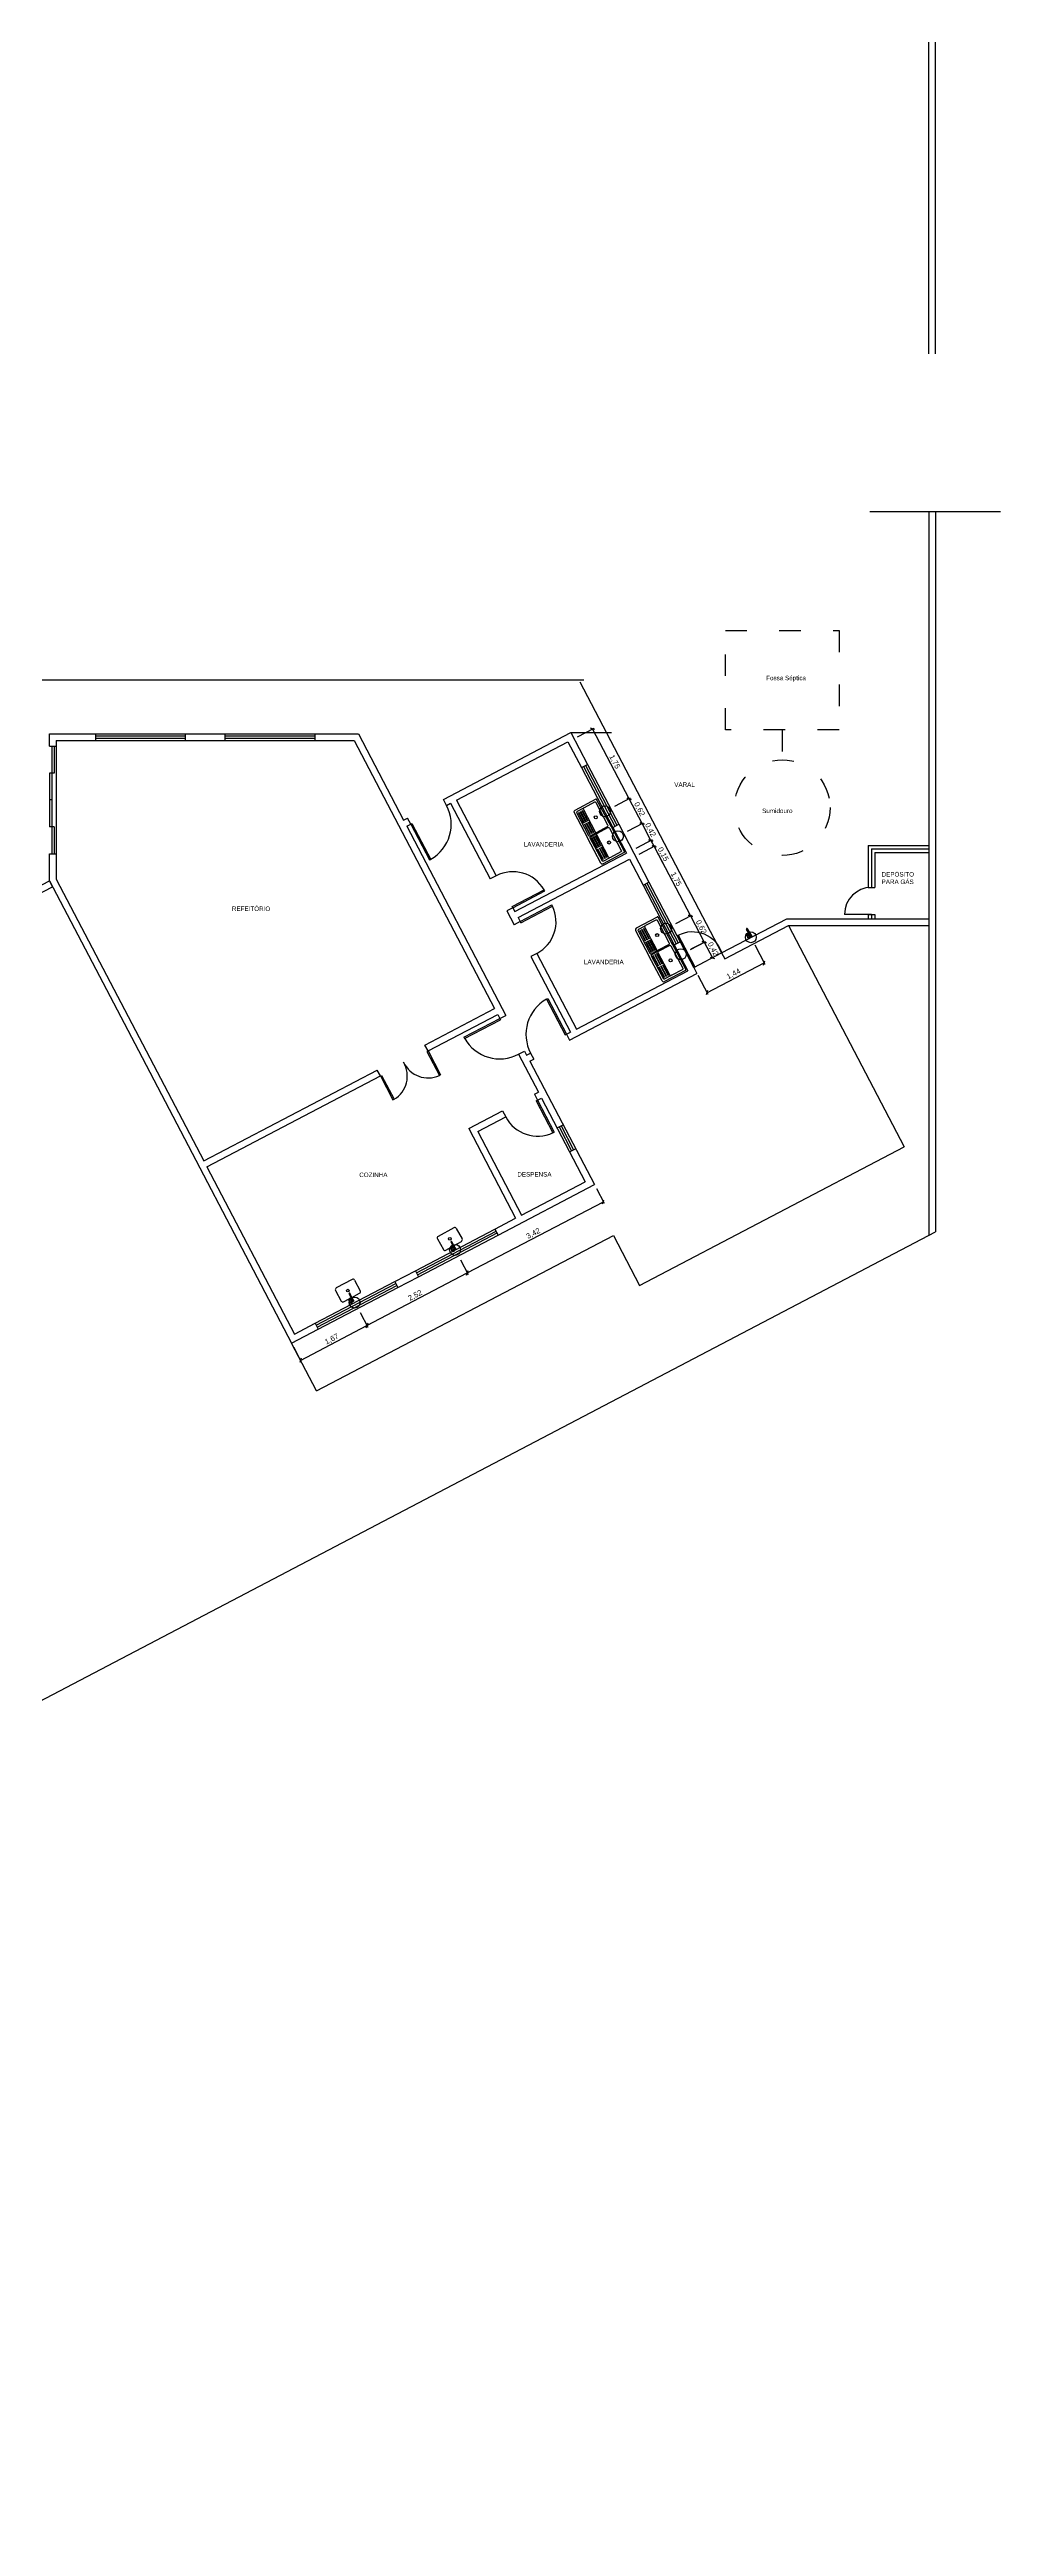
# Model space of a CAD drawing. Header units: millimetres. Extents: x 562 to 1062, y -27 to 300.
# Drawn here: x 812.8 to 833.9, y 199.8 to 254.9 of the extents above; entities that cross this region are included whole.
import ezdxf

# ---------------------------------------------------------------- set-up
doc = ezdxf.new("R2010")
doc.units = ezdxf.units.MM
doc.header["$LTSCALE"] = 0.04
doc.linetypes.add('ACAD_ISO03W100', pattern=[30, 12, -18])
for name, color, linetype in [('01', 1, 'Continuous'), ('02', 2, 'Continuous'), ('03', 3, 'Continuous'), ('05', 5, 'Continuous'), ('2', 2, 'Continuous'), ('BAN', 11, 'Continuous'), ('COZ', 1, 'Continuous'), ('TERRENO', 30, 'Continuous'), ('TRACEJADO', 7, 'ACAD_ISO03W100')]:
    doc.layers.add(name, color=color, linetype=linetype)
doc.styles.get("Standard").update_dxf_attribs({"font": 'arial.ttf'})
doc.dimstyles.new('ISO-25', dxfattribs={"dimscale": 0.03, "dimtxt": 4, "dimasz": 2.5, "dimexe": 1.25, "dimexo": 0.625, "dimtad": 1, "dimtxsty": 'Standard', "dimblk": 'OBLIQUE', "dimcen": 2.5, "dimadec": 3, "dimazin": 0, "dimtfac": 1, "dimtmove": 0, "dimatfit": 3, "dimldrblk": 'OBLIQUE', "dimfxl": 1, "dimarcsym": 0})

# ---------------------------------------------------------------- blocks, each defined once
blk = doc.blocks.new('Piacoz-simples-pl')
at = {"layer": 'COZ'}
for p, q in [((0.051, 0), (0.051, 0.044)), ((0.066, 0.073), (0.073, 0.073)), ((0.066, 0.038), (0.073, 0.038)), ((0.066, 0.01), (0.236, 0.01)), ((0.081, 0.01), (0.081, 0.031)), ((0.086, 0.08), (0.123, 0.08)), ((0.086, 0.03), (0.123, 0.03)), ((0.14, 0.2), (0.14, 0.062)), ((0.14, 0.048), (0.14, 0.01)), ((0.45, 0.24), (0.18, 0.24)), ((0.49, -0.2), (0.49, 0.2)), ((0.066, -0.01), (0.236, -0.01)), ((0.14, -0.01), (0.14, -0.2)), ((0.45, -0.24), (0.18, -0.24))]:
    blk.add_line(p, q, dxfattribs=at)
blk.add_lwpolyline([(0.086, 0.08, 0.133256), (0.079, 0.078, 0.106756), (0.073, 0.073, 0.082828), (0.069, 0.065, 0.071352), (0.068, 0.055, 0.071352), (0.069, 0.045, 0.082828), (0.073, 0.037, 0.106756), (0.079, 0.032, 0.133256), (0.086, 0.03, 0.133256)], format="xyb", dxfattribs=at)
for points in [[(0.123, 0.03, 0.133256), (0.13, 0.032, 0.106756), (0.136, 0.037, 0.082828), (0.139, 0.045, 0.071352), (0.141, 0.055, 0.071352), (0.139, 0.065, 0.082828), (0.136, 0.073, 0.106756), (0.13, 0.078, 0.133256), (0.123, 0.08, 0.133256), (0.117, 0.078, 0.106756), (0.111, 0.073, 0.082828), (0.107, 0.065, 0.071352), (0.105, 0.055, 0.071352), (0.107, 0.045, 0.082828), (0.111, 0.037, 0.106756), (0.117, 0.032, 0.133256)], [(0.131, 0.063, 0.133256), (0.129, 0.062, 0.106756), (0.127, 0.06, 0.082828), (0.126, 0.058, 0.071352), (0.125, 0.055, 0.071352), (0.126, 0.052, 0.082828), (0.127, 0.05, 0.106756), (0.129, 0.048, 0.133256), (0.131, 0.048, 0.133256), (0.133, 0.048, 0.106756), (0.134, 0.05, 0.082828), (0.135, 0.052, 0.071352), (0.136, 0.055, 0.071352), (0.135, 0.058, 0.082828), (0.134, 0.06, 0.106756), (0.133, 0.062, 0.133256)]]:
    blk.add_lwpolyline(points, format="xyb", close=True, dxfattribs=at)
blk.add_circle((0.315, 0), 0.03, dxfattribs=at)
for centre, radius, start, end in [((0.066, 0.055), 0.035, 45.5847, 244.6231), ((0.066, 0.055), 0.0175, 90, 204.62), ((0.041, 0.044), 0.01, 0, 24.62), ((0.066, 0.055), 0.0175, 211.0027, 270), ((0.066, 0), 0.015, 41.8103, 318.1897), ((0.066, 0), 0.01, 90.0002, 270.0002), ((0.066, 0.055), 0.035, 295.3769, 314.4153), ((0.18, 0.2), 0.04, 90, 180), ((0.236, 0), 0.0125, 233.1301, 126.8699), ((0.236, 0), 0.01, 270.0001, 90.0001), ((0.45, 0.2), 0.04, 0, 90), ((0.18, -0.2), 0.04, 180, 270), ((0.45, -0.2), 0.04, 270, 0)]:
    blk.add_arc(centre, radius, start, end, dxfattribs=at)
blk = doc.blocks.new('_Oblique')
at = {"layer": 'TRACEJADO', "color": 0, "lineweight": -2}
blk.add_line((-0.5, -0.5), (0.5, 0.5), dxfattribs=at)
blk = doc.blocks.new('*D440')
at = {"layer": 'BAN', "color": 0, "lineweight": -2}
for p, q in [((825.637, 237.494), (825.993, 237.68)), ((826.157, 237.288), (825.96, 237.663)), ((825.825, 237.114), (826.19, 237.305))]:
    blk.add_line(p, q, dxfattribs=at)
at = {"layer": 'Defpoints', "color": 0}
for p in [(825.96, 237.663), (825.621, 237.485), (825.808, 237.106)]:
    blk.add_point(p, dxfattribs=at)
at = {"layer": 'BAN', "color": 0, "lineweight": -2, "xscale": 0.075, "yscale": 0.075, "zscale": 0.075}
for p, rotation in [((825.96, 237.663), 117.6381895532777), ((826.157, 237.288), 297.6381895532777)]:
    blk.add_blockref('_Oblique', p, dxfattribs=dict(at, rotation=rotation))
at = {"layer": 'BAN', "color": 0, "insert": (826.139, 237.518), "char_height": 0.12, "attachment_point": 5, "rotation": 297.6382}
blk.add_mtext('0,42', dxfattribs=at)
blk = doc.blocks.new('*D441')
at = {"layer": 'BAN', "color": 0}
for p, q in [((825.351, 238.047), (825.705, 238.232)), ((825.96, 237.663), (825.672, 238.214)), ((825.637, 237.494), (825.993, 237.68))]:
    blk.add_line(p, q, dxfattribs=at)
at = {"layer": 'Defpoints', "color": 0}
for p in [(825.672, 238.214), (825.334, 238.038), (825.621, 237.485)]:
    blk.add_point(p, dxfattribs=at)
at = {"layer": 'BAN', "color": 0, "xscale": 0.075, "yscale": 0.075, "zscale": 0.075}
for p, rotation in [((825.672, 238.214), 117.6381895532777), ((825.96, 237.663), 297.6381895532777)]:
    blk.add_blockref('_Oblique', p, dxfattribs=dict(at, rotation=rotation))
at = {"layer": 'BAN', "color": 0, "insert": (825.896, 237.981), "char_height": 0.12, "attachment_point": 5, "rotation": 297.6382}
blk.add_mtext('0,62', dxfattribs=at)
blk = doc.blocks.new('*D442')
at = {"layer": 'BAN', "color": 0}
for p, q in [((824.526, 239.595), (824.891, 239.786)), ((825.672, 238.214), (824.858, 239.768)), ((825.351, 238.047), (825.705, 238.232))]:
    blk.add_line(p, q, dxfattribs=at)
at = {"layer": 'Defpoints', "color": 0}
for p in [(824.858, 239.768), (824.51, 239.586), (825.334, 238.038)]:
    blk.add_point(p, dxfattribs=at)
at = {"layer": 'BAN', "color": 0, "xscale": 0.075, "yscale": 0.075, "zscale": 0.075}
for p, rotation in [((824.858, 239.768), 117.6381895532777), ((825.672, 238.214), 297.6381895532777)]:
    blk.add_blockref('_Oblique', p, dxfattribs=dict(at, rotation=rotation))
at = {"layer": 'BAN', "color": 0, "insert": (825.345, 239.034), "char_height": 0.12, "attachment_point": 5, "rotation": 297.6382}
blk.add_mtext('1,75', dxfattribs=at)
blk = doc.blocks.new('*D443')
at = {"layer": 'BAN', "color": 0, "lineweight": -2}
for p, q in [((825.895, 236.981), (826.259, 237.172)), ((826.226, 237.155), (827.036, 235.609)), ((826.71, 235.439), (827.069, 235.627))]:
    blk.add_line(p, q, dxfattribs=at)
at = {"layer": 'Defpoints', "color": 0}
for p in [(825.878, 236.973), (826.693, 235.43), (827.036, 235.609)]:
    blk.add_point(p, dxfattribs=at)
at = {"layer": 'BAN', "color": 0, "lineweight": -2, "xscale": 0.075, "yscale": 0.075, "zscale": 0.075}
for p, rotation in [((826.226, 237.155), 117.6381895532777), ((827.036, 235.609), 297.6381895532777)]:
    blk.add_blockref('_Oblique', p, dxfattribs=dict(at, rotation=rotation))
at = {"layer": 'BAN', "color": 0, "insert": (826.711, 236.424), "char_height": 0.12, "attachment_point": 5, "rotation": 297.6382}
blk.add_mtext('1,75', dxfattribs=at)
blk = doc.blocks.new('*D444')
at = {"layer": 'BAN', "color": 0}
for p, q in [((826.71, 235.439), (827.069, 235.627)), ((827.036, 235.609), (827.343, 235.023)), ((827.056, 234.872), (827.376, 235.04))]:
    blk.add_line(p, q, dxfattribs=at)
at = {"layer": 'Defpoints', "color": 0}
for p in [(826.693, 235.43), (827.04, 234.864), (827.343, 235.023)]:
    blk.add_point(p, dxfattribs=at)
at = {"layer": 'BAN', "color": 0, "xscale": 0.075, "yscale": 0.075, "zscale": 0.075}
for p, rotation in [((827.036, 235.609), 117.6381895532777), ((827.343, 235.023), 297.6381895532777)]:
    blk.add_blockref('_Oblique', p, dxfattribs=dict(at, rotation=rotation))
at = {"layer": 'BAN', "color": 0, "insert": (827.27, 235.358), "char_height": 0.12, "attachment_point": 5, "rotation": 297.6382}
blk.add_mtext('0,62', dxfattribs=at)
blk = doc.blocks.new('*D445')
at = {"layer": 'BAN', "color": 0}
for p, q in [((827.04, 234.864), (827.376, 235.04)), ((827.343, 235.023), (827.525, 234.675)), ((827.509, 234.666), (827.492, 234.657))]:
    blk.add_line(p, q, dxfattribs=at)
at = {"layer": 'Defpoints', "color": 0}
for p in [(827.023, 234.855), (827.525, 234.675), (827.525, 234.675)]:
    blk.add_point(p, dxfattribs=at)
at = {"layer": 'BAN', "color": 0, "xscale": 0.075, "yscale": 0.075, "zscale": 0.075}
for p, rotation in [((827.343, 235.023), 117.6381895532777), ((827.525, 234.675), 297.6381895532777)]:
    blk.add_blockref('_Oblique', p, dxfattribs=dict(at, rotation=rotation))
at = {"layer": 'BAN', "color": 0, "insert": (827.535, 234.867), "char_height": 0.12, "attachment_point": 5, "rotation": 297.6382}
blk.add_mtext('0,42', dxfattribs=at)
blk = doc.blocks.new('*D446')
at = {"layer": 'BAN', "color": 0, "lineweight": -2}
for p, q in [((825.842, 237.123), (826.19, 237.305)), ((825.911, 236.99), (826.259, 237.172)), ((826.157, 237.288), (826.226, 237.155)), ((826.226, 237.155), (826.423, 236.778))]:
    blk.add_line(p, q, dxfattribs=at)
at = {"layer": 'Defpoints', "color": 0}
for p in [(825.825, 237.114), (825.895, 236.981), (826.226, 237.155)]:
    blk.add_point(p, dxfattribs=at)
at = {"layer": 'BAN', "color": 0, "lineweight": -2, "xscale": 0.075, "yscale": 0.075, "zscale": 0.075}
for p, rotation in [((826.157, 237.288), 117.6381895532777), ((826.226, 237.155), 297.6381895532777)]:
    blk.add_blockref('_Oblique', p, dxfattribs=dict(at, rotation=rotation))
at = {"layer": 'BAN', "color": 0, "insert": (826.423, 236.976), "char_height": 0.12, "attachment_point": 5, "rotation": 297.6382}
blk.add_mtext('0,15', dxfattribs=at)
blk = doc.blocks.new('*D447')
at = {"layer": 'BAN', "color": 0, "lineweight": -2}
for p, q in [((828.471, 234.961), (828.696, 234.531)), ((827.201, 234.286), (827.422, 233.864)), ((827.404, 233.898), (828.678, 234.565))]:
    blk.add_line(p, q, dxfattribs=at)
at = {"layer": 'Defpoints', "color": 0}
for p in [(828.462, 234.977), (827.192, 234.303), (828.678, 234.565)]:
    blk.add_point(p, dxfattribs=at)
at = {"layer": 'BAN', "color": 0, "lineweight": -2, "xscale": 0.075, "yscale": 0.075, "zscale": 0.075}
for p, rotation in [((828.678, 234.565), 27.63818955327769), ((827.404, 233.898), 207.6381895532777)]:
    blk.add_blockref('_Oblique', p, dxfattribs=dict(at, rotation=rotation))
at = {"layer": 'BAN', "color": 0, "insert": (827.999, 234.312), "char_height": 0.12, "attachment_point": 5, "rotation": 27.6382}
blk.add_mtext('1,44', dxfattribs=at)
blk = doc.blocks.new('*D448')
at = {"layer": 'BAN', "color": 0, "lineweight": -2}
for p, q in [((818.357, 225.719), (819.837, 226.494)), ((819.684, 226.785), (819.854, 226.461)), ((818.205, 226.01), (818.375, 225.686))]:
    blk.add_line(p, q, dxfattribs=at)
at = {"layer": 'Defpoints', "color": 0}
for p in [(819.676, 226.802), (819.837, 226.494), (818.196, 226.027)]:
    blk.add_point(p, dxfattribs=at)
at = {"layer": 'BAN', "color": 0, "lineweight": -2, "xscale": 0.075, "yscale": 0.075, "zscale": 0.075}
for p, rotation in [((819.837, 226.494), 27.63818955327769), ((818.357, 225.719), 207.6381895532777)]:
    blk.add_blockref('_Oblique', p, dxfattribs=dict(at, rotation=rotation))
at = {"layer": 'BAN', "color": 0, "insert": (819.055, 226.187), "char_height": 0.12, "attachment_point": 5, "rotation": 27.6382}
blk.add_mtext('1,67', dxfattribs=at)
blk = doc.blocks.new('*D449')
at = {"layer": 'BAN', "color": 0}
for p, q in [((819.837, 226.494), (822.069, 227.663)), ((821.917, 227.954), (822.086, 227.63)), ((819.684, 226.785), (819.854, 226.461))]:
    blk.add_line(p, q, dxfattribs=at)
at = {"layer": 'Defpoints', "color": 0}
for p in [(821.908, 227.971), (822.069, 227.663), (819.676, 226.802)]:
    blk.add_point(p, dxfattribs=at)
at = {"layer": 'BAN', "color": 0, "xscale": 0.075, "yscale": 0.075, "zscale": 0.075}
for p, rotation in [((822.069, 227.663), 27.63818955327769), ((819.837, 226.494), 207.6381895532777)]:
    blk.add_blockref('_Oblique', p, dxfattribs=dict(at, rotation=rotation))
at = {"layer": 'BAN', "color": 0, "insert": (820.911, 227.159), "char_height": 0.12, "attachment_point": 5, "rotation": 27.6382}
blk.add_mtext('2,52', dxfattribs=at)
blk = doc.blocks.new('*D450')
at = {"layer": 'BAN', "color": 0}
for p, q in [((822.069, 227.663), (825.098, 229.249)), ((824.945, 229.54), (825.115, 229.216)), ((821.917, 227.954), (822.086, 227.63))]:
    blk.add_line(p, q, dxfattribs=at)
at = {"layer": 'Defpoints', "color": 0}
for p in [(824.937, 229.556), (825.098, 229.249), (821.908, 227.971)]:
    blk.add_point(p, dxfattribs=at)
at = {"layer": 'BAN', "color": 0, "xscale": 0.075, "yscale": 0.075, "zscale": 0.075}
for p, rotation in [((825.098, 229.249), 27.63818955327769), ((822.069, 227.663), 207.6381895532777)]:
    blk.add_blockref('_Oblique', p, dxfattribs=dict(at, rotation=rotation))
at = {"layer": 'BAN', "color": 0, "insert": (823.541, 228.537), "char_height": 0.12, "attachment_point": 5, "rotation": 27.6382}
blk.add_mtext('3,42', dxfattribs=at)

msp = doc.modelspace()

# ---------------------------------------------------------------- linework, layer by layer
at = {"layer": '01'}
for p, q in [((831.033, 244.608), (833.938, 244.608)), ((824.933, 238.205), (824.461, 237.955)), ((825.27, 237.596), (824.949, 238.2)), ((824.446, 237.906), (824.745, 237.344)), ((825.247, 237.638), (825.568, 237.034)), ((825.043, 236.783), (824.745, 237.344)), ((825.563, 237.018), (825.091, 236.768)), ((826.299, 235.583), (825.828, 235.333)), ((826.636, 234.974), (826.316, 235.579)), ((825.813, 235.285), (826.111, 234.723)), ((826.614, 235.017), (826.934, 234.412)), ((827.111, 234.458), (827.731, 234.783)), ((826.409, 234.161), (826.111, 234.723)), ((826.929, 234.396), (826.458, 234.146))]:
    msp.add_line(p, q, dxfattribs=at)
for points in [[(824.96, 237.472), (825.189, 237.594, 0.414214), (825.199, 237.626), (824.935, 238.125, 0.414214), (824.903, 238.135), (824.673, 238.013)], [(824.643, 237.997), (824.516, 237.929, 0.414214), (824.506, 237.897)], [(824.506, 237.897), (824.77, 237.399, 0.414214), (824.802, 237.389), (824.93, 237.456, 0.414214)], [(824.534, 237.908), (824.659, 237.672, 0.414214)], [(824.544, 237.914), (824.67, 237.677, 0.414214)], [(824.576, 237.931), (824.702, 237.694, 0.414214)], [(824.586, 237.936), (824.712, 237.699, 0.414214)], [(824.619, 237.953), (824.744, 237.716, 0.414214)], [(824.629, 237.959), (824.754, 237.722, 0.414214)], [(824.671, 238.012), (824.652, 238.002, 0.414214), (824.647, 237.985), (824.654, 237.972), (824.915, 237.481), (824.922, 237.466, 0.414214), (824.939, 237.461), (824.958, 237.471)], [(824.669, 237.654), (824.794, 237.417, 0.414214)], [(824.679, 237.659), (824.805, 237.422, 0.414214)], [(824.711, 237.677), (824.837, 237.44, 0.414214)], [(824.721, 237.682), (824.847, 237.445, 0.414214)], [(824.754, 237.699), (824.879, 237.462, 0.414214)], [(824.764, 237.704), (824.889, 237.467, 0.414214)], [(824.971, 237.451), (825.201, 237.573, -0.414214), (825.233, 237.563), (825.497, 237.065, -0.414214), (825.487, 237.032), (825.258, 236.91)], [(825.068, 236.837), (824.804, 237.335, -0.414214), (824.814, 237.368), (824.941, 237.435, -0.414214)], [(824.958, 237.108), (824.833, 237.345, -0.414214)], [(824.968, 237.113), (824.843, 237.35, -0.414214)], [(825.001, 237.131), (824.875, 237.368, -0.414214)], [(825.011, 237.136), (824.885, 237.373, -0.414214)], [(825.043, 237.153), (824.917, 237.39, -0.414214)], [(825.053, 237.158), (824.928, 237.395, -0.414214)], [(825.256, 236.909), (825.237, 236.899, -0.414214), (825.221, 236.904), (825.214, 236.917), (824.953, 237.409), (824.945, 237.424, -0.414214), (824.95, 237.44), (824.969, 237.45)], [(825.093, 236.854), (824.968, 237.091, -0.414214)], [(825.103, 236.859), (824.978, 237.096, -0.414214)], [(825.136, 236.876), (825.01, 237.113, -0.414214)], [(825.146, 236.882), (825.02, 237.118, -0.414214)], [(825.178, 236.899), (825.052, 237.136, -0.414214)], [(825.188, 236.904), (825.063, 237.141, -0.414214)], [(825.228, 236.894), (825.101, 236.827, -0.414214), (825.068, 236.837)], [(826.009, 235.375), (825.882, 235.308, 0.414214), (825.872, 235.275)], [(825.942, 235.309), (826.068, 235.072, 0.414214)], [(825.953, 235.315), (826.078, 235.078, 0.414214)], [(825.985, 235.332), (826.111, 235.095, 0.414214)], [(825.995, 235.337), (826.121, 235.1, 0.414214)], [(826.037, 235.39), (826.018, 235.38, 0.414214), (826.013, 235.364), (826.02, 235.35), (826.281, 234.859), (826.289, 234.844, 0.414214), (826.305, 234.839), (826.324, 234.85)], [(826.326, 234.85), (826.556, 234.972, 0.414214), (826.566, 235.005), (826.301, 235.503, 0.414214), (826.269, 235.513), (826.039, 235.391)], [(825.872, 235.275), (826.136, 234.777, 0.414214), (826.169, 234.767), (826.296, 234.835, 0.414214)], [(825.9, 235.287), (826.026, 235.05, 0.414214)], [(825.91, 235.292), (826.036, 235.055, 0.414214)], [(826.035, 235.032), (826.161, 234.795, 0.414214)], [(826.045, 235.038), (826.171, 234.801, 0.414214)], [(826.077, 235.055), (826.203, 234.818, 0.414214)], [(826.088, 235.06), (826.213, 234.823, 0.414214)], [(826.12, 235.077), (826.246, 234.84, 0.414214)], [(826.13, 235.083), (826.256, 234.846, 0.414214)], [(826.434, 234.215), (826.17, 234.713, -0.414214), (826.18, 234.746), (826.307, 234.813, -0.414214)], [(826.41, 234.531), (826.284, 234.768, -0.414214)], [(826.42, 234.537), (826.294, 234.774, -0.414214)], [(826.622, 234.288), (826.603, 234.278, -0.414214), (826.587, 234.282), (826.58, 234.296), (826.319, 234.787), (826.311, 234.802, -0.414214), (826.316, 234.818), (826.336, 234.828)], [(826.337, 234.829), (826.567, 234.951, -0.414214), (826.599, 234.941), (826.864, 234.443, -0.414214), (826.854, 234.411), (826.624, 234.289)], [(826.325, 234.486), (826.199, 234.723, -0.414214)], [(826.335, 234.492), (826.209, 234.729, -0.414214)], [(826.367, 234.509), (826.241, 234.746, -0.414214)], [(826.377, 234.514), (826.252, 234.751, -0.414214)], [(826.46, 234.232), (826.334, 234.469, -0.414214)], [(826.47, 234.237), (826.344, 234.474, -0.414214)], [(826.502, 234.254), (826.376, 234.491, -0.414214)], [(826.512, 234.26), (826.387, 234.497, -0.414214)], [(826.545, 234.277), (826.419, 234.514, -0.414214)], [(826.555, 234.282), (826.429, 234.519, -0.414214)], [(826.594, 234.273), (826.467, 234.205, -0.414214), (826.434, 234.215)]]:
    msp.add_lwpolyline(points, format="xyb", dxfattribs=at)
for centre in [(824.929, 237.802), (825.227, 237.241), (826.296, 235.181), (826.594, 234.619)]:
    msp.add_circle(centre, 0.0336, dxfattribs=at)
for centre, radius, start, end in [((824.939, 238.195), 0.012, 27.949, 117.949), ((824.478, 237.923), 0.036, 117.949, 207.949), ((825.557, 237.029), 0.012, 297.949, 27.949), ((825.074, 236.799), 0.036, 207.949, 297.949), ((831.065, 235.642), 0.6, 90, 180), ((825.845, 235.301), 0.036, 117.949, 207.949), ((826.305, 235.573), 0.012, 27.949, 117.949), ((826.924, 234.407), 0.012, 297.949, 27.949), ((826.441, 234.178), 0.036, 207.949, 297.949)]:
    msp.add_arc(centre, radius, start, end, dxfattribs=at)
at = {"layer": '02'}
for p, q in [((808.39, 240.862), (824.66, 240.862)), ((824.572, 240.816), (827.731, 234.783)), ((812.82, 239.387), (812.82, 236.987)), ((812.87, 239.387), (812.87, 238.787)), ((812.92, 239.387), (812.92, 236.987)), ((813.8, 239.662), (815.8, 239.662)), ((813.8, 239.612), (815.8, 239.612)), ((813.8, 239.562), (815.8, 239.562)), ((813.8, 239.512), (815.8, 239.512)), ((816.68, 239.662), (818.68, 239.662)), ((816.68, 239.612), (818.68, 239.612)), ((816.68, 239.562), (818.68, 239.562)), ((816.68, 239.512), (818.68, 239.512)), ((824.374, 239.685), (825.277, 239.685)), ((812.87, 238.787), (812.77, 238.787)), ((812.77, 238.787), (812.77, 237.587)), ((824.612, 238.906), (825.308, 237.577)), ((824.657, 238.929), (825.353, 237.601)), ((824.701, 238.953), (825.397, 237.624)), ((824.745, 238.976), (825.441, 237.647)), ((812.82, 238.187), (812.77, 238.187)), ((812.87, 237.587), (812.77, 237.587)), ((812.87, 237.587), (812.87, 236.987)), ((830.99, 237.172), (832.34, 237.172)), ((830.99, 237.172), (830.99, 236.242)), ((831.14, 237.022), (832.34, 237.022)), ((831.14, 237.022), (831.14, 236.242)), ((806.74, 233.231), (812.77, 236.389)), ((823.069, 235.818), (823.778, 236.189)), ((823.083, 235.791), (823.792, 236.162)), ((823.792, 236.162), (823.778, 236.189)), ((825.981, 236.293), (826.677, 234.964)), ((826.025, 236.316), (826.721, 234.987)), ((826.069, 236.339), (826.765, 235.01)), ((826.114, 236.362), (826.81, 235.034)), ((830.99, 236.242), (831.14, 236.242)), ((823.083, 235.791), (823.069, 235.818)), ((823.245, 235.481), (823.954, 235.852)), ((823.259, 235.455), (823.245, 235.481)), ((823.259, 235.455), (823.968, 235.826)), ((823.968, 235.826), (823.954, 235.852)), ((829.218, 235.392), (831.796, 230.47)), ((830.99, 235.642), (830.99, 235.542)), ((830.99, 235.642), (831.14, 235.642)), ((831.14, 235.642), (831.14, 235.542)), ((825.904, 227.385), (831.796, 230.47)), ((777.49, 199.776), (832.49, 228.576)), ((818.714, 225.038), (825.322, 228.498)), ((820.914, 227.713), (822.686, 228.641)), ((820.937, 227.669), (822.709, 228.597)), ((820.96, 227.625), (822.732, 228.553)), ((820.983, 227.581), (822.755, 228.508)), ((825.322, 228.498), (825.904, 227.385)), ((818.681, 226.544), (820.453, 227.472)), ((818.705, 226.5), (820.476, 227.428)), ((818.728, 226.456), (820.5, 227.384)), ((818.751, 226.412), (820.523, 227.339)), ((818.714, 225.038), (818.157, 226.101))]:
    msp.add_line(p, q, dxfattribs=at)
at = {"layer": '02', "linetype": 'Continuous', "extrusion": (0, 0, -1)}
msp.add_lwpolyline([(-827.111, 234.458), (-826.74, 235.167), (-826.767, 235.18), (-827.138, 234.472)], close=True, dxfattribs=at)
at = {"layer": '02', "linetype": 'Continuous'}
for centre, radius, start, end in [((823.083, 235.791), 0.8, 29.7873, 117.6382), ((823.245, 235.481), 0.8, 297.6382, 25.4891), ((820.134, 232.046), 0.601, 300.5006, 30.5006)]:
    msp.add_arc(centre, radius, start, end, dxfattribs=at)
at = {"layer": '02', "linetype": 'Continuous', "extrusion": (0, 0, -1)}
msp.add_arc((-827.083, 234.576), 0.682, 62.3618, 162.3149, dxfattribs=at)
at = {"layer": '03'}
for p, q in [((831.065, 237.097), (832.34, 237.097)), ((831.065, 237.097), (831.065, 236.242)), ((831.065, 235.642), (830.465, 235.642)), ((831.065, 235.642), (831.065, 235.542))]:
    msp.add_line(p, q, dxfattribs=at)
at = {"layer": '05'}
for p, q in [((832.34, 244.608), (832.34, 228.497)), ((832.49, 244.608), (832.49, 228.576)), ((812.77, 239.387), (812.77, 239.662)), ((812.77, 239.662), (813.8, 239.662)), ((812.77, 239.387), (812.92, 239.387)), ((812.92, 239.512), (813.8, 239.512)), ((812.92, 239.512), (812.92, 239.387)), ((813.8, 239.512), (813.8, 239.662)), ((815.8, 239.662), (816.68, 239.662)), ((815.8, 239.512), (815.8, 239.662)), ((815.8, 239.512), (816.68, 239.512)), ((816.68, 239.512), (816.68, 239.662)), ((818.68, 239.662), (819.645, 239.662)), ((818.68, 239.512), (818.68, 239.662)), ((818.68, 239.512), (819.554, 239.512)), ((819.554, 239.512), (822.678, 233.547)), ((819.645, 239.662), (820.653, 237.736)), ((821.539, 238.2), (824.374, 239.685)), ((821.83, 238.183), (824.311, 239.482)), ((824.311, 239.482), (824.612, 238.906)), ((824.374, 239.685), (824.745, 238.976)), ((824.612, 238.906), (824.745, 238.976)), ((821.609, 238.067), (821.539, 238.2)), ((821.609, 238.067), (821.698, 238.114)), ((821.698, 238.114), (822.579, 236.43)), ((821.83, 238.183), (822.712, 236.5)), ((820.653, 237.736), (820.742, 237.783)), ((820.723, 237.603), (820.812, 237.65)), ((820.723, 237.603), (822.926, 233.395)), ((820.812, 237.65), (820.742, 237.783)), ((825.308, 237.577), (825.441, 237.647)), ((825.308, 237.577), (825.61, 237.002)), ((825.441, 237.647), (826.114, 236.362)), ((812.77, 236.987), (812.92, 236.987)), ((812.77, 236.389), (812.77, 236.987)), ((812.92, 236.987), (812.92, 236.426)), ((823.129, 235.703), (825.61, 237.002)), ((812.92, 236.426), (816.203, 230.157)), ((822.712, 236.5), (822.579, 236.43)), ((823.199, 235.57), (825.679, 236.869)), ((825.679, 236.869), (825.981, 236.293)), ((811.954, 235.792), (812.84, 236.256)), ((812.77, 236.389), (814.748, 232.612)), ((812.84, 236.256), (812.77, 236.389)), ((825.981, 236.293), (826.114, 236.362)), ((823.083, 235.791), (822.95, 235.722)), ((822.95, 235.722), (823.112, 235.412)), ((823.083, 235.791), (823.129, 235.703)), ((823.245, 235.481), (823.112, 235.412)), ((823.199, 235.57), (823.245, 235.481)), ((827.731, 234.783), (829.181, 235.542)), ((827.801, 234.65), (829.218, 235.392)), ((829.181, 235.542), (832.34, 235.542)), ((829.218, 235.392), (832.34, 235.392)), ((823.616, 234.773), (823.483, 234.703)), ((823.616, 234.773), (824.498, 233.089)), ((826.677, 234.964), (826.81, 235.034)), ((826.677, 234.964), (826.978, 234.388)), ((826.81, 235.034), (827.111, 234.458)), ((827.731, 234.783), (827.801, 234.65)), ((823.483, 234.703), (824.365, 233.02)), ((824.346, 232.84), (827.181, 234.325)), ((824.498, 233.089), (826.978, 234.388)), ((827.111, 234.458), (827.181, 234.325)), ((821.127, 232.735), (822.678, 233.547)), ((821.197, 232.603), (822.747, 233.414)), ((822.747, 233.414), (822.794, 233.326)), ((822.794, 233.326), (822.926, 233.395)), ((814.748, 232.612), (818.157, 226.101)), ((821.197, 232.603), (821.127, 232.735)), ((823.211, 232.528), (823.344, 232.598)), ((823.344, 232.598), (823.39, 232.509)), ((823.39, 232.509), (823.479, 232.556)), ((823.479, 232.556), (823.549, 232.423)), ((824.276, 232.973), (824.365, 233.02)), ((824.276, 232.973), (824.346, 232.84)), ((816.203, 230.157), (820.064, 232.179)), ((816.272, 230.024), (820.134, 232.046)), ((820.134, 232.046), (820.064, 232.179)), ((823.211, 232.528), (823.652, 231.687)), ((823.46, 232.377), (823.549, 232.423)), ((823.46, 232.377), (824.898, 229.63)), ((823.563, 231.641), (823.652, 231.687)), ((823.563, 231.641), (823.633, 231.508)), ((823.633, 231.508), (823.721, 231.554)), ((823.721, 231.554), (824.696, 229.694)), ((822.101, 230.875), (822.854, 231.269)), ((822.304, 230.812), (822.924, 231.137)), ((822.854, 231.269), (822.924, 231.137)), ((824.069, 230.89), (824.202, 230.959)), ((822.101, 230.875), (823.145, 228.882)), ((822.304, 230.812), (823.278, 228.951)), ((824.348, 230.358), (824.481, 230.428)), ((816.272, 230.024), (818.221, 226.303)), ((822.755, 228.508), (824.898, 229.63)), ((823.278, 228.951), (824.696, 229.694)), ((822.686, 228.641), (823.145, 228.882)), ((822.686, 228.641), (822.755, 228.508)), ((820.453, 227.472), (820.914, 227.713)), ((820.914, 227.713), (820.983, 227.581)), ((820.453, 227.472), (820.523, 227.339)), ((820.523, 227.339), (820.983, 227.581)), ((818.221, 226.303), (818.681, 226.544)), ((818.681, 226.544), (818.751, 226.412)), ((818.157, 226.101), (818.751, 226.412))]:
    msp.add_line(p, q, dxfattribs=at)
at = {"layer": '2'}
for p, q in [((820.812, 237.65), (820.838, 237.664)), ((820.812, 237.65), (821.229, 236.852)), ((820.838, 237.664), (821.256, 236.866)), ((821.229, 236.852), (821.256, 236.866)), ((823.832, 233.757), (823.859, 233.771)), ((823.832, 233.757), (824.25, 232.959)), ((823.859, 233.771), (824.276, 232.973)), ((821.996, 232.908), (822.794, 233.326)), ((822.01, 232.882), (822.808, 233.299)), ((822.794, 233.326), (822.808, 233.299)), ((821.197, 232.603), (821.17, 232.589)), ((821.17, 232.589), (821.449, 232.057)), ((821.197, 232.603), (821.475, 232.071)), ((821.996, 232.908), (822.01, 232.882)), ((824.25, 232.959), (824.276, 232.973)), ((820.134, 232.046), (820.16, 232.06)), ((820.134, 232.046), (820.412, 231.514)), ((820.16, 232.06), (820.439, 231.528)), ((821.475, 232.071), (821.449, 232.057)), ((820.412, 231.514), (820.439, 231.528)), ((823.606, 231.494), (823.633, 231.508)), ((823.606, 231.494), (823.977, 230.785)), ((823.633, 231.508), (824.004, 230.799)), ((824.114, 230.913), (824.392, 230.381)), ((824.158, 230.936), (824.436, 230.404)), ((823.977, 230.785), (824.004, 230.799))]:
    msp.add_line(p, q, dxfattribs=at)
for centre, radius, start, end in [((820.812, 237.65), 0.9, 299.5484, 27.6382), ((824.276, 232.973), 0.9, 119.5484, 207.6382), ((822.794, 233.326), 0.9, 209.5484, 297.6382), ((821.197, 232.603), 0.601, 204.7758, 294.7758), ((823.633, 231.508), 0.8, 207.6382, 295.4891)]:
    msp.add_arc(centre, radius, start, end, dxfattribs=at)
at = {"layer": 'BAN'}
for centre in [(825.136, 237.934), (825.422, 237.381), (826.495, 235.326), (826.822, 234.756), (828.381, 235.133), (821.797, 228.178), (819.56, 227.006)]:
    msp.add_circle(centre, 0.122, dxfattribs=at)
at = {"layer": 'COZ'}
for p, q in [((828.379, 235.166), (828.286, 235.308)), ((828.396, 235.177), (828.303, 235.319)), ((828.31, 235.144), (828.289, 235.175)), ((828.327, 235.132), (828.323, 235.137)), ((828.352, 235.171), (828.331, 235.203)), ((828.356, 235.151), (828.352, 235.157)), ((828.371, 235.178), (828.353, 235.167)), ((828.396, 235.159), (828.359, 235.135))]:
    msp.add_line(p, q, dxfattribs=at)
for points in [[(828.331, 235.203, 0.133256), (828.326, 235.207, 0.106756), (828.318, 235.209, 0.082828), (828.309, 235.208, 0.071352), (828.3, 235.204, 0.071352), (828.293, 235.197, 0.082828), (828.288, 235.19, 0.106756), (828.287, 235.182, 0.133256), (828.289, 235.175, 0.133256), (828.294, 235.171, 0.106756), (828.302, 235.169, 0.082828), (828.311, 235.17, 0.071352), (828.32, 235.174, 0.071352), (828.327, 235.181, 0.082828), (828.332, 235.188, 0.106756), (828.333, 235.196, 0.133256)], [(828.3, 235.191, 0.133256), (828.301, 235.19, 0.106756), (828.304, 235.189, 0.082828), (828.306, 235.19, 0.071352), (828.309, 235.191, 0.071352), (828.311, 235.193, 0.082828), (828.312, 235.195, 0.106756), (828.313, 235.198, 0.133256), (828.312, 235.199, 0.133256), (828.311, 235.201, 0.106756), (828.308, 235.201, 0.082828), (828.306, 235.201, 0.071352), (828.303, 235.2, 0.071352), (828.301, 235.198, 0.082828), (828.299, 235.196, 0.106756), (828.299, 235.193, 0.133256)]]:
    msp.add_lwpolyline(points, format="xyb", close=True, dxfattribs=at)
msp.add_lwpolyline([(828.31, 235.144, 0.133256), (828.315, 235.139, 0.106756), (828.323, 235.137, 0.082828), (828.331, 235.139, 0.071352), (828.34, 235.143, 0.071352), (828.348, 235.149, 0.082828), (828.352, 235.157, 0.106756), (828.354, 235.165, 0.133256), (828.352, 235.171, 0.133256)], format="xyb", dxfattribs=at)
for centre, radius, start, end in [((828.294, 235.314), 0.0125, 356.288, 250.0277), ((828.294, 235.314), 0.01, 33.158, 213.158), ((828.341, 235.141), 0.035, 168.7425, 7.7809), ((828.341, 235.141), 0.0175, 213.1579, 327.7778), ((828.341, 235.141), 0.035, 58.5348, 77.5732), ((828.341, 235.141), 0.0175, 334.1606, 33.1579), ((828.365, 235.126), 0.01, 123.1579, 147.7778), ((828.387, 235.171), 0.015, 164.9682, 81.3475), ((828.387, 235.171), 0.01, 213.1581, 33.1581)]:
    msp.add_arc(centre, radius, start, end, dxfattribs=at)
at = {"layer": 'TERRENO'}
for p, q in [((832.34, 248.113), (832.34, 269.626)), ((832.49, 248.113), (832.49, 269.776))]:
    msp.add_line(p, q, dxfattribs=at)
at = {"layer": 'TRACEJADO'}
msp.add_line((829.08, 239.746), (829.08, 239.08), dxfattribs=at)
msp.add_lwpolyline([(827.815, 241.955), (830.346, 241.955), (830.346, 239.746), (827.815, 239.746)], close=True, dxfattribs=at)
msp.add_circle((829.08, 238.016), 1.065, dxfattribs=at)

# ---------------------------------------------------------------- block references
at = {"layer": 'BAN'}
for p, rotation in [((821.834, 228.146), 119.3715917868899), ((819.56, 226.993), 118.1877741104054)]:
    msp.add_blockref('Piacoz-simples-pl', p, dxfattribs=dict(at, rotation=rotation))

# ---------------------------------------------------------------- texts
at = {"layer": '01'}
for s, p in [('Fossa Séptica', (828.723, 240.851)), ('VARAL', (826.676, 238.479)), ('Sumidouro', (828.633, 237.895)), ('LAVANDERIA', (823.326, 237.151)), ('REFEITÓRIO', (816.83, 235.717)), ('LAVANDERIA', (824.666, 234.533)), ('COZINHA', (819.664, 229.797)), ('DESPENSA', (823.184, 229.808))]:
    msp.add_text(s, height=0.1, dxfattribs=at).set_placement(p)
at = {"layer": '01', "insert": (831.292, 236.583), "char_height": 0.1, "attachment_point": 1}
msp.add_mtext('DEPÓSITO\\PPARA GÁS', dxfattribs=at)

# ---------------------------------------------------------------- dimensions: what is measured, and where the dimension line sits
at = {"layer": 'BAN'}
for base, p1, p2, angle, picture, middle in [((824.858, 239.768), (825.334, 238.038), (824.51, 239.586), 297.6382, '*D442', (825.345, 239.034)), ((825.672, 238.214), (825.621, 237.485), (825.334, 238.038), 297.6382, '*D441', (825.896, 237.981)), ((825.098, 229.249), (821.908, 227.971), (824.937, 229.556), 27.6382, '*D450', (823.541, 228.537)), ((822.069, 227.663), (819.676, 226.802), (821.908, 227.971), 27.6382, '*D449', (820.911, 227.159))]:
    dim = msp.add_linear_dim(base=base, p1=p1, p2=p2, angle=angle, dimstyle='ISO-25', override={"dimtmove": 1}, dxfattribs=at)
    dim.commit()
    dim.dimension.update_dxf_attribs({"geometry": picture, "text_midpoint": middle})
for base, p1, p2, angle, picture, middle in [((825.96, 237.663), (825.808, 237.106), (825.621, 237.485), 297.6382, '*D440', (826.139, 237.518)), ((826.226, 237.155), (825.825, 237.114), (825.895, 236.981), 297.6382, '*D446', (826.423, 236.976)), ((828.678, 234.565), (827.192, 234.303), (828.462, 234.977), 27.6382, '*D447', (827.999, 234.312)), ((819.837, 226.494), (818.196, 226.027), (819.676, 226.802), 27.6382, '*D448', (819.055, 226.187))]:
    dim = msp.add_linear_dim(base=base, p1=p1, p2=p2, angle=angle, dimstyle='ISO-25', dxfattribs=at)
    dim.commit()
    dim.dimension.update_dxf_attribs({"geometry": picture, "text_midpoint": middle})
dim = msp.add_linear_dim(base=(827.036, 235.609), p1=(825.878, 236.973), p2=(826.693, 235.43), angle=297.6382, text='1,75', dimstyle='ISO-25', dxfattribs=at)
dim.commit()
dim.dimension.update_dxf_attribs({"geometry": '*D443', "text_midpoint": (826.711, 236.424)})
dim = msp.add_linear_dim(base=(827.343, 235.023), p1=(826.693, 235.43), p2=(827.04, 234.864), angle=297.6382, text='0,62', dimstyle='ISO-25', override={"dimtmove": 1}, dxfattribs=at)
dim.commit()
dim.dimension.update_dxf_attribs({"geometry": '*D444', "text_midpoint": (827.27, 235.358)})
dim = msp.add_linear_dim(base=(827.525, 234.675), p1=(827.023, 234.855), p2=(827.525, 234.675), angle=297.6382, text='0,42', dimstyle='ISO-25', override={"dimtmove": 1}, dxfattribs=at)
dim.commit()
dim.dimension.update_dxf_attribs({"geometry": '*D445', "text_midpoint": (827.455, 234.825), "dimtype": 160})

doc.saveas('drawing.dxf')
